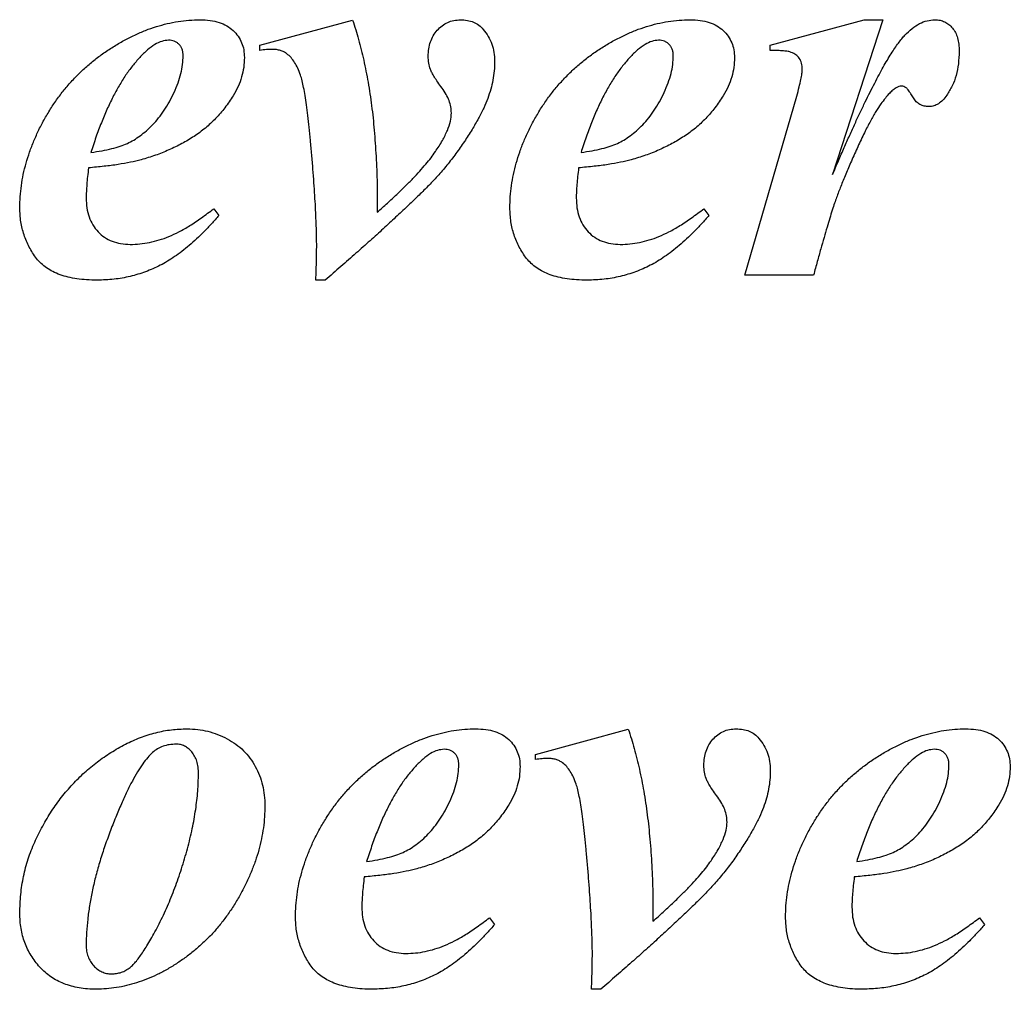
# Model space of a CAD drawing. Header units: inches. Extents: x -17.5 to 0, y -0.6 to 2.9.
# Drawn here: x -14.9276 to -14.5234, y 1.5835 to 1.9792 of the extents above; entities that cross this region are included whole.
import ezdxf

# ---------------------------------------------------------------- set-up
doc = ezdxf.new("R2010")
doc.units = ezdxf.units.IN
doc.header["$MEASUREMENT"] = 0

msp = doc.modelspace()

# ---------------------------------------------------------------- linework, layer by layer
at = {"color": 7, "linetype": 'Continuous', "lineweight": 25}
for p, q in [((-14.82965, 1.96875), (-14.79176, 1.97907)), ((-14.62132, 1.96875), (-14.58304, 1.97917)), ((-14.57542, 1.97917), (-14.59589, 1.91602)), ((-14.58304, 1.97917), (-14.57542, 1.97917)), ((-14.82965, 1.96667), (-14.82965, 1.96875)), ((-14.62132, 1.96667), (-14.62132, 1.96875)), ((-14.63173, 1.875), (-14.61048, 1.94805)), ((-14.8484, 1.90208), (-14.84632, 1.89932)), ((-14.6484, 1.90208), (-14.64632, 1.89932)), ((-14.80299, 1.87292), (-14.80673, 1.87292)), ((-14.60364, 1.875), (-14.63173, 1.875)), ((-14.71715, 1.67938), (-14.67926, 1.6897)), ((-14.71715, 1.6773), (-14.71715, 1.67938)), ((-14.7359, 1.61271), (-14.73382, 1.60995)), ((-14.5359, 1.61271), (-14.53382, 1.60995)), ((-14.69049, 1.58355), (-14.69423, 1.58355))]:
    msp.add_line(p, q, dxfattribs=at)
for points, knots in [([(-14.92757, 1.90241), (-14.92754, 1.90393), (-14.92748, 1.90698), (-14.92695, 1.91154), (-14.9262, 1.91612), (-14.92503, 1.92067), (-14.92361, 1.92525), (-14.92183, 1.9298), (-14.91979, 1.93438), (-14.91737, 1.9389), (-14.91473, 1.94334), (-14.91184, 1.94757), (-14.90869, 1.95157), (-14.90531, 1.95533), (-14.90172, 1.95891), (-14.89787, 1.96221), (-14.89382, 1.96533), (-14.88955, 1.96817), (-14.88516, 1.97071), (-14.88075, 1.97298), (-14.87633, 1.97491), (-14.87188, 1.97644), (-14.86745, 1.97765), (-14.863, 1.97854), (-14.85855, 1.97908), (-14.85557, 1.97914), (-14.8541, 1.97917)], [0, 0, 0, 0, 0.039082, 0.078362, 0.117989, 0.158248, 0.199189, 0.24105, 0.28388, 0.328057, 0.3726, 0.416552, 0.459861, 0.503325, 0.546527, 0.59004, 0.633619, 0.677877, 0.721755, 0.764051, 0.805409, 0.845552, 0.884872, 0.923553, 0.962033, 1, 1, 1, 1]), ([(-14.8541, 1.97917), (-14.85268, 1.97913), (-14.85001, 1.97907), (-14.8463, 1.97819), (-14.84308, 1.97685), (-14.84048, 1.97488), (-14.83843, 1.97254), (-14.83693, 1.96987), (-14.83606, 1.96688), (-14.83596, 1.96481), (-14.8359, 1.96374)], [0, 0, 0, 0, 0.157556, 0.296643, 0.423401, 0.542675, 0.6567, 0.76879, 0.880952, 1, 1, 1, 1]), ([(-14.79176, 1.97907), (-14.79091, 1.97644), (-14.78917, 1.97105), (-14.78715, 1.96255), (-14.78534, 1.95354), (-14.78392, 1.94399), (-14.78286, 1.93391), (-14.78213, 1.92331), (-14.78169, 1.91216), (-14.78168, 1.90455), (-14.78167, 1.90065)], [0, 0, 0, 0, 0.104243, 0.214, 0.32976, 0.451209, 0.578589, 0.71255, 0.852839, 1, 1, 1, 1]), ([(-14.7609, 1.96429), (-14.76087, 1.96532), (-14.7608, 1.9673), (-14.76003, 1.97012), (-14.75891, 1.97271), (-14.75726, 1.97494), (-14.75529, 1.97682), (-14.753, 1.97817), (-14.75046, 1.97904), (-14.74867, 1.97912), (-14.74775, 1.97917)], [0, 0, 0, 0, 0.138435, 0.267383, 0.392941, 0.518087, 0.640699, 0.758575, 0.876076, 1, 1, 1, 1]), ([(-14.74775, 1.97917), (-14.7468, 1.97913), (-14.74497, 1.97907), (-14.74242, 1.97828), (-14.74014, 1.97709), (-14.73899, 1.97587), (-14.73841, 1.97526)], [0, 0, 0, 0, 0.271663, 0.52179, 0.760014, 1, 1, 1, 1]), ([(-14.72757, 1.90241), (-14.72754, 1.90393), (-14.72748, 1.90698), (-14.72695, 1.91154), (-14.7262, 1.91612), (-14.72503, 1.92067), (-14.72361, 1.92525), (-14.72183, 1.9298), (-14.71979, 1.93438), (-14.71737, 1.9389), (-14.71473, 1.94334), (-14.71184, 1.94757), (-14.70869, 1.95157), (-14.70531, 1.95533), (-14.70172, 1.95891), (-14.69787, 1.96221), (-14.69382, 1.96533), (-14.68955, 1.96817), (-14.68516, 1.97071), (-14.68075, 1.97298), (-14.67633, 1.97491), (-14.67188, 1.97644), (-14.66745, 1.97765), (-14.663, 1.97854), (-14.65855, 1.97908), (-14.65557, 1.97914), (-14.6541, 1.97917)], [0, 0, 0, 0, 0.0390819, 0.0783624, 0.1179891, 0.1582481, 0.1991886, 0.2410503, 0.2838796, 0.328057, 0.3726002, 0.4165523, 0.4598614, 0.5033248, 0.5465268, 0.5900403, 0.633619, 0.6778774, 0.7217551, 0.7640514, 0.805409, 0.8455518, 0.8848719, 0.9235535, 0.9620333, 1, 1, 1, 1]), ([(-14.6541, 1.97917), (-14.65268, 1.97913), (-14.65001, 1.97907), (-14.6463, 1.97819), (-14.64308, 1.97685), (-14.64048, 1.97488), (-14.63843, 1.97254), (-14.63693, 1.96987), (-14.63606, 1.96688), (-14.63596, 1.96481), (-14.6359, 1.96374)], [0, 0, 0, 0, 0.157556, 0.296643, 0.423401, 0.542675, 0.6567, 0.76879, 0.880952, 1, 1, 1, 1]), ([(-14.56637, 1.97288), (-14.56542, 1.97383), (-14.56362, 1.97564), (-14.56056, 1.97766), (-14.55738, 1.97894), (-14.5552, 1.97909), (-14.55413, 1.97917)], [0, 0, 0, 0, 0.283236, 0.539118, 0.77285, 1, 1, 1, 1]), ([(-14.55413, 1.97917), (-14.55342, 1.97914), (-14.55204, 1.97909), (-14.5501, 1.97838), (-14.54836, 1.97733), (-14.54688, 1.97582), (-14.54567, 1.97396), (-14.54483, 1.9717), (-14.54431, 1.96912), (-14.54426, 1.96728), (-14.54423, 1.96631)], [0, 0, 0, 0, 0.116379, 0.225761, 0.334619, 0.44808, 0.569236, 0.697368, 0.841074, 1, 1, 1, 1]), ([(-14.73841, 1.97526), (-14.7377, 1.97433), (-14.73629, 1.97249), (-14.73486, 1.96929), (-14.73398, 1.96585), (-14.73387, 1.96346), (-14.73382, 1.96224)], [0, 0, 0, 0, 0.248716, 0.492709, 0.740393, 1, 1, 1, 1]), ([(-14.59589, 1.91602), (-14.59509, 1.91789), (-14.59353, 1.92157), (-14.59118, 1.92692), (-14.58895, 1.93201), (-14.58676, 1.9368), (-14.58465, 1.94133), (-14.58259, 1.94558), (-14.58065, 1.94956), (-14.57875, 1.95324), (-14.57697, 1.95667), (-14.57526, 1.95982), (-14.57358, 1.96267), (-14.572, 1.96525), (-14.57051, 1.96758), (-14.56907, 1.9696), (-14.56772, 1.97136), (-14.5668, 1.9724), (-14.56637, 1.97288)], [0, 0, 0, 0, 0.095301, 0.18648, 0.272875, 0.354696, 0.432414, 0.506037, 0.574896, 0.639227, 0.699262, 0.755246, 0.806323, 0.853838, 0.896685, 0.935191, 0.96984, 1, 1, 1, 1]), ([(-14.86689, 1.97083), (-14.8678, 1.97073), (-14.86976, 1.97051), (-14.87266, 1.96904), (-14.8757, 1.96679), (-14.87761, 1.96483), (-14.87864, 1.96377)], [0, 0, 0, 0, 0.195013, 0.416861, 0.68378, 1, 1, 1, 1]), ([(-14.8609, 1.96449), (-14.86091, 1.96496), (-14.86094, 1.96585), (-14.86129, 1.96711), (-14.86179, 1.96825), (-14.86257, 1.96916), (-14.86347, 1.96992), (-14.86452, 1.97045), (-14.86566, 1.97079), (-14.86648, 1.97082), (-14.86689, 1.97083)], [0, 0, 0, 0, 0.142801, 0.272978, 0.397465, 0.51751, 0.637554, 0.753126, 0.873718, 1, 1, 1, 1]), ([(-14.66689, 1.97083), (-14.6678, 1.97073), (-14.66976, 1.97051), (-14.67266, 1.96904), (-14.6757, 1.96679), (-14.67761, 1.96483), (-14.67864, 1.96377)], [0, 0, 0, 0, 0.195013, 0.416861, 0.68378, 1, 1, 1, 1]), ([(-14.6609, 1.96449), (-14.66091, 1.96496), (-14.66094, 1.96585), (-14.66129, 1.96711), (-14.66179, 1.96825), (-14.66257, 1.96916), (-14.66347, 1.96992), (-14.66452, 1.97045), (-14.66566, 1.97079), (-14.66648, 1.97082), (-14.66689, 1.97083)], [0, 0, 0, 0, 0.142801, 0.272978, 0.397465, 0.51751, 0.637554, 0.753126, 0.873718, 1, 1, 1, 1]), ([(-14.89853, 1.925), (-14.89702, 1.92523), (-14.89417, 1.92567), (-14.89018, 1.92656), (-14.88671, 1.92749), (-14.88371, 1.92868), (-14.88098, 1.93008), (-14.87841, 1.93185), (-14.87581, 1.93389), (-14.87329, 1.93634), (-14.87085, 1.93913), (-14.86856, 1.94228), (-14.86645, 1.94576), (-14.86457, 1.94952), (-14.86296, 1.95337), (-14.86176, 1.95717), (-14.86104, 1.96087), (-14.86095, 1.9633), (-14.8609, 1.96449)], [0, 0, 0, 0, 0.076865, 0.145034, 0.205136, 0.257311, 0.307089, 0.35899, 0.414116, 0.473151, 0.535406, 0.600225, 0.668527, 0.740015, 0.811443, 0.877706, 0.940411, 1, 1, 1, 1]), ([(-14.82461, 1.96709), (-14.82538, 1.96707), (-14.82707, 1.96703), (-14.82874, 1.96679), (-14.82965, 1.96667)], [0, 0, 0, 0, 0.45654, 1, 1, 1, 1]), ([(-14.81855, 1.9653), (-14.81896, 1.96558), (-14.8198, 1.96613), (-14.82126, 1.96668), (-14.82287, 1.96705), (-14.82402, 1.96708), (-14.82461, 1.96709)], [0, 0, 0, 0, 0.232086, 0.46643, 0.725898, 1, 1, 1, 1]), ([(-14.81298, 1.95661), (-14.81334, 1.95755), (-14.81402, 1.95934), (-14.81533, 1.96173), (-14.81679, 1.96376), (-14.81798, 1.9648), (-14.81855, 1.9653)], [0, 0, 0, 0, 0.289137, 0.548352, 0.781906, 1, 1, 1, 1]), ([(-14.75146, 1.94115), (-14.7515, 1.94199), (-14.75159, 1.94371), (-14.75236, 1.94627), (-14.75359, 1.94884), (-14.75523, 1.95129), (-14.75694, 1.95355), (-14.75825, 1.95566), (-14.75929, 1.95737), (-14.76018, 1.95924), (-14.76077, 1.96153), (-14.76086, 1.96335), (-14.7609, 1.96429)], [0, 0, 0, 0, 0.098795, 0.202351, 0.312663, 0.432816, 0.549123, 0.646243, 0.724699, 0.785296, 0.889747, 1, 1, 1, 1]), ([(-14.69853, 1.925), (-14.69702, 1.92523), (-14.69417, 1.92567), (-14.69018, 1.92656), (-14.68671, 1.92749), (-14.68371, 1.92868), (-14.68098, 1.93008), (-14.67841, 1.93185), (-14.67581, 1.93389), (-14.67329, 1.93634), (-14.67085, 1.93913), (-14.66856, 1.94228), (-14.66645, 1.94576), (-14.66457, 1.94952), (-14.66296, 1.95337), (-14.66176, 1.95717), (-14.66104, 1.96087), (-14.66095, 1.9633), (-14.6609, 1.96449)], [0, 0, 0, 0, 0.076865, 0.145034, 0.205136, 0.257311, 0.307089, 0.35899, 0.414116, 0.473151, 0.535406, 0.600225, 0.668527, 0.740015, 0.811443, 0.877706, 0.940411, 1, 1, 1, 1]), ([(-14.60826, 1.95885), (-14.6083, 1.95974), (-14.60836, 1.96137), (-14.60933, 1.9635), (-14.61083, 1.96502), (-14.61247, 1.96585), (-14.61419, 1.96632), (-14.61607, 1.96649), (-14.6185, 1.96668), (-14.62032, 1.96667), (-14.62132, 1.96667)], [0, 0, 0, 0, 0.150745, 0.274893, 0.388689, 0.507831, 0.584565, 0.690788, 0.829821, 1, 1, 1, 1]), ([(-14.54423, 1.96631), (-14.54429, 1.9646), (-14.54441, 1.96128), (-14.54538, 1.95654), (-14.5469, 1.95217), (-14.54849, 1.94963), (-14.54928, 1.94837)], [0, 0, 0, 0, 0.270819, 0.5253759, 0.7655508, 1, 1, 1, 1]), ([(-14.87864, 1.96377), (-14.87964, 1.96265), (-14.88169, 1.96034), (-14.88446, 1.95647), (-14.88714, 1.95222), (-14.88966, 1.94755), (-14.89211, 1.94251), (-14.89437, 1.93704), (-14.89657, 1.93119), (-14.89787, 1.9271), (-14.89853, 1.925)], [0, 0, 0, 0, 0.102496, 0.210714, 0.32463, 0.445355, 0.572975, 0.707181, 0.84953, 1, 1, 1, 1]), ([(-14.8359, 1.96374), (-14.83596, 1.96241), (-14.83608, 1.95975), (-14.83697, 1.95579), (-14.83839, 1.95188), (-14.83978, 1.94943), (-14.84049, 1.94818)], [0, 0, 0, 0, 0.2425278, 0.4859534, 0.7374867, 1, 1, 1, 1]), ([(-14.73382, 1.96224), (-14.73385, 1.96096), (-14.7339, 1.95839), (-14.73445, 1.95457), (-14.73532, 1.95078), (-14.73661, 1.94696), (-14.73825, 1.94299), (-14.74046, 1.93878), (-14.74307, 1.9342), (-14.74617, 1.92941), (-14.74954, 1.92452), (-14.75324, 1.91982), (-14.75707, 1.9153), (-14.7598, 1.91247), (-14.76116, 1.91107)], [0, 0, 0, 0, 0.064783, 0.129556, 0.194885, 0.261318, 0.332625, 0.412107, 0.5013, 0.598985, 0.700631, 0.801465, 0.901059, 1, 1, 1, 1]), ([(-14.67864, 1.96377), (-14.67964, 1.96265), (-14.68169, 1.96034), (-14.68446, 1.95647), (-14.68714, 1.95222), (-14.68966, 1.94755), (-14.69211, 1.94251), (-14.69437, 1.93704), (-14.69657, 1.93119), (-14.69787, 1.9271), (-14.69853, 1.925)], [0, 0, 0, 0, 0.102496, 0.210714, 0.32463, 0.445355, 0.572975, 0.707181, 0.84953, 1, 1, 1, 1]), ([(-14.6359, 1.96374), (-14.63596, 1.96241), (-14.63608, 1.95975), (-14.63697, 1.95579), (-14.63839, 1.95188), (-14.63978, 1.94943), (-14.64049, 1.94818)], [0, 0, 0, 0, 0.2425278, 0.4859534, 0.7374867, 1, 1, 1, 1]), ([(-14.80641, 1.88691), (-14.80642, 1.88804), (-14.80643, 1.89043), (-14.80653, 1.89419), (-14.80671, 1.89831), (-14.80688, 1.90278), (-14.80719, 1.90761), (-14.80756, 1.91279), (-14.80793, 1.91834), (-14.80842, 1.9241), (-14.80893, 1.92979), (-14.80943, 1.93512), (-14.81, 1.93994), (-14.81053, 1.94426), (-14.81113, 1.94806), (-14.81169, 1.95137), (-14.8123, 1.95417), (-14.81277, 1.95585), (-14.81298, 1.95661)], [0, 0, 0, 0, 0.048283, 0.102152, 0.160691, 0.224816, 0.29365, 0.367639, 0.447219, 0.531533, 0.614962, 0.691458, 0.760616, 0.822862, 0.877357, 0.925441, 0.966328, 1, 1, 1, 1]), ([(-14.61048, 1.94805), (-14.61014, 1.94929), (-14.60954, 1.95154), (-14.60886, 1.95459), (-14.60838, 1.95694), (-14.6083, 1.9583), (-14.60826, 1.95885)], [0, 0, 0, 0, 0.350075, 0.630908, 0.849316, 1, 1, 1, 1]), ([(-14.84049, 1.94818), (-14.84158, 1.94652), (-14.84374, 1.94326), (-14.84757, 1.93884), (-14.85177, 1.9349), (-14.85644, 1.93153), (-14.86141, 1.92855), (-14.8667, 1.92601), (-14.87224, 1.92375), (-14.8761, 1.92261), (-14.87806, 1.92204)], [0, 0, 0, 0, 0.126688, 0.250228, 0.372514, 0.49468, 0.617641, 0.742739, 0.869822, 1, 1, 1, 1]), ([(-14.64049, 1.94818), (-14.64158, 1.94652), (-14.64374, 1.94326), (-14.64757, 1.93884), (-14.65177, 1.9349), (-14.65644, 1.93153), (-14.66141, 1.92855), (-14.6667, 1.92601), (-14.67224, 1.92375), (-14.6761, 1.92261), (-14.67806, 1.92204)], [0, 0, 0, 0, 0.126688, 0.250228, 0.372514, 0.49468, 0.617641, 0.742739, 0.869822, 1, 1, 1, 1]), ([(-14.56998, 1.9514), (-14.57041, 1.95111), (-14.57141, 1.95044), (-14.57285, 1.94899), (-14.57447, 1.94708), (-14.57632, 1.94467), (-14.57839, 1.94157), (-14.58059, 1.93763), (-14.58303, 1.93281), (-14.58561, 1.92735), (-14.58816, 1.92169), (-14.59047, 1.91628), (-14.59248, 1.91133), (-14.59403, 1.90741), (-14.59513, 1.90418), (-14.5961, 1.90138), (-14.59707, 1.8981), (-14.59819, 1.89437), (-14.59942, 1.89018), (-14.60077, 1.88553), (-14.60215, 1.88041), (-14.60313, 1.87685), (-14.60364, 1.875)], [0, 0, 0, 0, 0.018512, 0.042511, 0.072038, 0.107513, 0.150611, 0.204319, 0.267951, 0.342632, 0.41874, 0.488356, 0.551653, 0.608652, 0.63804, 0.673035, 0.713772, 0.759641, 0.811495, 0.868854, 0.93162, 1, 1, 1, 1]), ([(-14.56774, 1.95208), (-14.56811, 1.95205), (-14.56891, 1.95199), (-14.56961, 1.9516), (-14.56998, 1.9514)], [0, 0, 0, 0, 0.4717357, 1, 1, 1, 1]), ([(-14.55647, 1.94375), (-14.55715, 1.94379), (-14.55845, 1.94387), (-14.56026, 1.94456), (-14.56182, 1.94569), (-14.56293, 1.94725), (-14.56381, 1.9488), (-14.56466, 1.95001), (-14.56529, 1.95091), (-14.56596, 1.95155), (-14.56677, 1.95198), (-14.56742, 1.95205), (-14.56774, 1.95208)], [0, 0, 0, 0, 0.137153, 0.261675, 0.387414, 0.520635, 0.64693, 0.748142, 0.820248, 0.868457, 0.935312, 1, 1, 1, 1]), ([(-14.54928, 1.94837), (-14.54981, 1.94767), (-14.55079, 1.94637), (-14.55259, 1.94491), (-14.55447, 1.94392), (-14.55581, 1.94381), (-14.55647, 1.94375)], [0, 0, 0, 0, 0.294309, 0.549668, 0.77758, 1, 1, 1, 1]), ([(-14.78167, 1.90065), (-14.78029, 1.90188), (-14.77761, 1.90427), (-14.77381, 1.90781), (-14.77035, 1.91118), (-14.76719, 1.91433), (-14.76442, 1.91736), (-14.76193, 1.92014), (-14.7598, 1.92278), (-14.75751, 1.92597), (-14.75513, 1.92962), (-14.75312, 1.93381), (-14.75172, 1.93757), (-14.75154, 1.94002), (-14.75146, 1.94115)], [0, 0, 0, 0, 0.107638, 0.208494, 0.301714, 0.388681, 0.467682, 0.540069, 0.605572, 0.664742, 0.768504, 0.858207, 0.934597, 1, 1, 1, 1]), ([(-14.87806, 1.92204), (-14.8795, 1.92169), (-14.88259, 1.92094), (-14.88762, 1.92004), (-14.89333, 1.91931), (-14.89738, 1.91894), (-14.89951, 1.91875)], [0, 0, 0, 0, 0.20459, 0.439082, 0.704993, 1, 1, 1, 1]), ([(-14.67806, 1.92204), (-14.6795, 1.92169), (-14.68259, 1.92094), (-14.68762, 1.92004), (-14.69333, 1.91931), (-14.69738, 1.91894), (-14.69951, 1.91875)], [0, 0, 0, 0, 0.20459, 0.439082, 0.704993, 1, 1, 1, 1]), ([(-14.89951, 1.91875), (-14.89966, 1.91757), (-14.89994, 1.91531), (-14.90022, 1.91207), (-14.90044, 1.90915), (-14.90047, 1.90731), (-14.90048, 1.90645)], [0, 0, 0, 0, 0.289329, 0.553966, 0.789077, 1, 1, 1, 1]), ([(-14.69951, 1.91875), (-14.69966, 1.91757), (-14.69994, 1.91531), (-14.70022, 1.91207), (-14.70044, 1.90915), (-14.70047, 1.90731), (-14.70048, 1.90645)], [0, 0, 0, 0, 0.289329, 0.553966, 0.789077, 1, 1, 1, 1]), ([(-14.76116, 1.91107), (-14.76248, 1.90975), (-14.76522, 1.90702), (-14.76955, 1.90285), (-14.77429, 1.89848), (-14.77932, 1.89381), (-14.78474, 1.88893), (-14.79049, 1.88378), (-14.79661, 1.87841), (-14.80083, 1.87478), (-14.80299, 1.87292)], [0, 0, 0, 0, 0.098776, 0.204886, 0.318774, 0.440003, 0.568615, 0.705005, 0.848797, 1, 1, 1, 1]), ([(-14.90048, 1.90645), (-14.90044, 1.90508), (-14.90035, 1.90245), (-14.89937, 1.89874), (-14.89788, 1.89541), (-14.89569, 1.89262), (-14.89305, 1.89027), (-14.88988, 1.88869), (-14.88633, 1.88766), (-14.88383, 1.88755), (-14.88252, 1.8875)], [0, 0, 0, 0, 0.138619, 0.267658, 0.388404, 0.508312, 0.626725, 0.744958, 0.866809, 1, 1, 1, 1]), ([(-14.70048, 1.90645), (-14.70044, 1.90508), (-14.70035, 1.90245), (-14.69937, 1.89874), (-14.69788, 1.89541), (-14.69569, 1.89262), (-14.69305, 1.89027), (-14.68988, 1.88869), (-14.68633, 1.88766), (-14.68383, 1.88755), (-14.68252, 1.8875)], [0, 0, 0, 0, 0.138619, 0.267658, 0.388404, 0.508312, 0.626725, 0.744958, 0.866809, 1, 1, 1, 1]), ([(-14.89602, 1.87292), (-14.89746, 1.87294), (-14.90021, 1.87297), (-14.90417, 1.87341), (-14.9078, 1.87407), (-14.91109, 1.87505), (-14.91403, 1.87631), (-14.91663, 1.87784), (-14.91889, 1.87965), (-14.92137, 1.88245), (-14.92385, 1.88633), (-14.92598, 1.89139), (-14.92735, 1.89678), (-14.92749, 1.90051), (-14.92757, 1.90241)], [0, 0, 0, 0, 0.087244, 0.167641, 0.242272, 0.311244, 0.376044, 0.436772, 0.49455, 0.55161, 0.663388, 0.773209, 0.884729, 1, 1, 1, 1]), ([(-14.88252, 1.8875), (-14.8812, 1.88754), (-14.87855, 1.88761), (-14.8746, 1.88826), (-14.87065, 1.88928), (-14.86662, 1.8907), (-14.86245, 1.89268), (-14.85801, 1.89522), (-14.85328, 1.89842), (-14.85008, 1.90082), (-14.8484, 1.90208)], [0, 0, 0, 0, 0.10426, 0.209667, 0.317162, 0.427674, 0.547407, 0.683078, 0.833212, 1, 1, 1, 1]), ([(-14.69602, 1.87292), (-14.69746, 1.87294), (-14.70021, 1.87297), (-14.70417, 1.87341), (-14.7078, 1.87407), (-14.71109, 1.87505), (-14.71403, 1.87631), (-14.71663, 1.87784), (-14.71889, 1.87965), (-14.72137, 1.88245), (-14.72385, 1.88633), (-14.72598, 1.89139), (-14.72735, 1.89678), (-14.72749, 1.90051), (-14.72757, 1.90241)], [0, 0, 0, 0, 0.087244, 0.167641, 0.242272, 0.311244, 0.376044, 0.436772, 0.49455, 0.55161, 0.663388, 0.773209, 0.884729, 1, 1, 1, 1]), ([(-14.68252, 1.8875), (-14.6812, 1.88754), (-14.67855, 1.88761), (-14.6746, 1.88826), (-14.67065, 1.88928), (-14.66662, 1.8907), (-14.66245, 1.89268), (-14.65801, 1.89522), (-14.65328, 1.89842), (-14.65008, 1.90082), (-14.6484, 1.90208)], [0, 0, 0, 0, 0.10426, 0.209667, 0.317162, 0.427674, 0.547407, 0.683078, 0.833212, 1, 1, 1, 1]), ([(-14.84632, 1.89932), (-14.84733, 1.89816), (-14.84931, 1.89589), (-14.85237, 1.89271), (-14.8554, 1.88977), (-14.85839, 1.88709), (-14.86139, 1.88468), (-14.86436, 1.88253), (-14.86728, 1.88058), (-14.87119, 1.87843), (-14.87622, 1.8762), (-14.88255, 1.87432), (-14.88919, 1.87314), (-14.89372, 1.87299), (-14.89602, 1.87292)], [0, 0, 0, 0, 0.0791, 0.154916, 0.227172, 0.295979, 0.361898, 0.424661, 0.484745, 0.542227, 0.654471, 0.766987, 0.881447, 1, 1, 1, 1]), ([(-14.64632, 1.89932), (-14.64733, 1.89816), (-14.64931, 1.89589), (-14.65237, 1.89271), (-14.6554, 1.88977), (-14.65839, 1.88709), (-14.66139, 1.88468), (-14.66436, 1.88253), (-14.66728, 1.88058), (-14.67119, 1.87843), (-14.67622, 1.8762), (-14.68255, 1.87432), (-14.68919, 1.87314), (-14.69372, 1.87299), (-14.69602, 1.87292)], [0, 0, 0, 0, 0.0791, 0.154916, 0.227172, 0.295979, 0.361898, 0.424661, 0.484745, 0.542227, 0.654471, 0.766987, 0.881447, 1, 1, 1, 1]), ([(-14.80673, 1.87292), (-14.8067, 1.87437), (-14.80662, 1.87708), (-14.80645, 1.88087), (-14.80645, 1.88408), (-14.80642, 1.88604), (-14.80641, 1.88691)], [0, 0, 0, 0, 0.311665, 0.581505, 0.811675, 1, 1, 1, 1]), ([(-14.92757, 1.6146), (-14.92749, 1.61714), (-14.92734, 1.62217), (-14.92616, 1.62958), (-14.92429, 1.63675), (-14.92159, 1.6436), (-14.91833, 1.6501), (-14.91469, 1.65625), (-14.9106, 1.66194), (-14.90609, 1.66718), (-14.90125, 1.67203), (-14.896, 1.67635), (-14.89042, 1.68023), (-14.88455, 1.6836), (-14.87841, 1.68634), (-14.87213, 1.68835), (-14.86572, 1.68957), (-14.8614, 1.68972), (-14.85924, 1.6898)], [0, 0, 0, 0, 0.068373, 0.135108, 0.201218, 0.267276, 0.332787, 0.396645, 0.459164, 0.521042, 0.582325, 0.643264, 0.703651, 0.764819, 0.825173, 0.88396, 0.941824, 1, 1, 1, 1]), ([(-14.85924, 1.6898), (-14.85782, 1.68974), (-14.85499, 1.68964), (-14.85082, 1.68887), (-14.84678, 1.6876), (-14.84295, 1.6858), (-14.83936, 1.68364), (-14.83623, 1.68096), (-14.83356, 1.6779), (-14.83139, 1.67446), (-14.82965, 1.67076), (-14.82847, 1.66681), (-14.82767, 1.66268), (-14.8276, 1.65985), (-14.82757, 1.65842)], [0, 0, 0, 0, 0.085554, 0.169688, 0.253802, 0.339259, 0.42356, 0.504942, 0.585336, 0.66653, 0.748481, 0.83034, 0.913832, 1, 1, 1, 1]), ([(-14.81507, 1.61304), (-14.81504, 1.61456), (-14.81498, 1.61761), (-14.81445, 1.62217), (-14.8137, 1.62675), (-14.81253, 1.6313), (-14.81111, 1.63588), (-14.80933, 1.64043), (-14.80729, 1.64501), (-14.80487, 1.64953), (-14.80223, 1.65397), (-14.79934, 1.6582), (-14.79619, 1.6622), (-14.79281, 1.66596), (-14.78922, 1.66954), (-14.78537, 1.67284), (-14.78132, 1.67596), (-14.77705, 1.6788), (-14.77266, 1.68134), (-14.76825, 1.68361), (-14.76383, 1.68554), (-14.75938, 1.68707), (-14.75495, 1.68828), (-14.7505, 1.68917), (-14.74605, 1.68971), (-14.74307, 1.68977), (-14.7416, 1.6898)], [0, 0, 0, 0, 0.039082, 0.078362, 0.117989, 0.158248, 0.199189, 0.24105, 0.28388, 0.328057, 0.3726, 0.416552, 0.459861, 0.503325, 0.546527, 0.59004, 0.633619, 0.677877, 0.721755, 0.764051, 0.805409, 0.845552, 0.884872, 0.923553, 0.962033, 1, 1, 1, 1]), ([(-14.7416, 1.6898), (-14.74018, 1.68976), (-14.73751, 1.68969), (-14.7338, 1.68882), (-14.73058, 1.68748), (-14.72798, 1.68551), (-14.72593, 1.68317), (-14.72443, 1.6805), (-14.72356, 1.67751), (-14.72346, 1.67544), (-14.7234, 1.67437)], [0, 0, 0, 0, 0.157556, 0.296643, 0.423401, 0.542675, 0.6567, 0.76879, 0.880952, 1, 1, 1, 1]), ([(-14.67926, 1.6897), (-14.67841, 1.68707), (-14.67667, 1.68168), (-14.67465, 1.67318), (-14.67284, 1.66417), (-14.67142, 1.65462), (-14.67036, 1.64454), (-14.66963, 1.63394), (-14.66919, 1.62279), (-14.66918, 1.61518), (-14.66917, 1.61128)], [0, 0, 0, 0, 0.104243, 0.214, 0.32976, 0.451209, 0.578589, 0.71255, 0.852839, 1, 1, 1, 1]), ([(-14.6484, 1.67492), (-14.64837, 1.67595), (-14.6483, 1.67793), (-14.64753, 1.68075), (-14.64641, 1.68334), (-14.64476, 1.68557), (-14.64279, 1.68745), (-14.6405, 1.6888), (-14.63796, 1.68967), (-14.63617, 1.68975), (-14.63525, 1.6898)], [0, 0, 0, 0, 0.138435, 0.267383, 0.392941, 0.518087, 0.640699, 0.758575, 0.876076, 1, 1, 1, 1]), ([(-14.63525, 1.6898), (-14.6343, 1.68976), (-14.63247, 1.6897), (-14.62992, 1.68891), (-14.62764, 1.68772), (-14.62649, 1.6865), (-14.62591, 1.68589)], [0, 0, 0, 0, 0.271663, 0.52179, 0.760014, 1, 1, 1, 1]), ([(-14.61507, 1.61304), (-14.61504, 1.61456), (-14.61498, 1.61761), (-14.61445, 1.62217), (-14.6137, 1.62675), (-14.61253, 1.6313), (-14.61111, 1.63588), (-14.60933, 1.64043), (-14.60729, 1.64501), (-14.60487, 1.64953), (-14.60223, 1.65397), (-14.59934, 1.6582), (-14.59619, 1.6622), (-14.59281, 1.66596), (-14.58922, 1.66954), (-14.58537, 1.67284), (-14.58132, 1.67596), (-14.57705, 1.6788), (-14.57266, 1.68134), (-14.56825, 1.68361), (-14.56383, 1.68554), (-14.55938, 1.68707), (-14.55495, 1.68828), (-14.5505, 1.68917), (-14.54605, 1.68971), (-14.54307, 1.68977), (-14.5416, 1.6898)], [0, 0, 0, 0, 0.039082, 0.078362, 0.117989, 0.158248, 0.199189, 0.24105, 0.28388, 0.328057, 0.3726, 0.416552, 0.459861, 0.503325, 0.546527, 0.59004, 0.633619, 0.677877, 0.721755, 0.764051, 0.805409, 0.845552, 0.884872, 0.923553, 0.962033, 1, 1, 1, 1]), ([(-14.5416, 1.6898), (-14.54018, 1.68976), (-14.53751, 1.68969), (-14.5338, 1.68882), (-14.53058, 1.68748), (-14.52798, 1.68551), (-14.52593, 1.68317), (-14.52443, 1.6805), (-14.52356, 1.67751), (-14.52346, 1.67544), (-14.5234, 1.67437)], [0, 0, 0, 0, 0.157556, 0.296643, 0.423401, 0.542675, 0.6567, 0.76879, 0.880952, 1, 1, 1, 1]), ([(-14.62591, 1.68589), (-14.6252, 1.68496), (-14.62379, 1.68312), (-14.62236, 1.67992), (-14.62148, 1.67648), (-14.62137, 1.67409), (-14.62132, 1.67287)], [0, 0, 0, 0, 0.248716, 0.492709, 0.740393, 1, 1, 1, 1]), ([(-14.86377, 1.68355), (-14.8647, 1.6835), (-14.86651, 1.68341), (-14.8691, 1.68279), (-14.87144, 1.68171), (-14.87277, 1.68066), (-14.87343, 1.68013)], [0, 0, 0, 0, 0.267997, 0.517347, 0.757714, 1, 1, 1, 1]), ([(-14.85465, 1.6715), (-14.85468, 1.67241), (-14.85473, 1.67413), (-14.85524, 1.67656), (-14.85613, 1.67866), (-14.85734, 1.68041), (-14.85878, 1.68176), (-14.86031, 1.68281), (-14.86201, 1.68344), (-14.86317, 1.68351), (-14.86377, 1.68355)], [0, 0, 0, 0, 0.160943, 0.307485, 0.440153, 0.565263, 0.682999, 0.791977, 0.894836, 1, 1, 1, 1]), ([(-14.75439, 1.68146), (-14.7553, 1.68136), (-14.75726, 1.68114), (-14.76016, 1.67967), (-14.7632, 1.67742), (-14.76511, 1.67546), (-14.76614, 1.6744)], [0, 0, 0, 0, 0.195013, 0.416861, 0.68378, 1, 1, 1, 1]), ([(-14.7484, 1.67512), (-14.74841, 1.67558), (-14.74844, 1.67648), (-14.74879, 1.67774), (-14.74929, 1.67888), (-14.75007, 1.67979), (-14.75097, 1.68055), (-14.75202, 1.68108), (-14.75316, 1.68142), (-14.75398, 1.68145), (-14.75439, 1.68146)], [0, 0, 0, 0, 0.142801, 0.272978, 0.397465, 0.51751, 0.637554, 0.753126, 0.873718, 1, 1, 1, 1]), ([(-14.55439, 1.68146), (-14.5553, 1.68136), (-14.55726, 1.68114), (-14.56016, 1.67967), (-14.5632, 1.67742), (-14.56511, 1.67546), (-14.56614, 1.6744)], [0, 0, 0, 0, 0.195013, 0.416861, 0.68378, 1, 1, 1, 1]), ([(-14.5484, 1.67512), (-14.54841, 1.67558), (-14.54844, 1.67648), (-14.54879, 1.67774), (-14.54929, 1.67888), (-14.55007, 1.67979), (-14.55097, 1.68055), (-14.55202, 1.68108), (-14.55316, 1.68142), (-14.55398, 1.68145), (-14.55439, 1.68146)], [0, 0, 0, 0, 0.142801, 0.272978, 0.397465, 0.51751, 0.637554, 0.753126, 0.873718, 1, 1, 1, 1]), ([(-14.87343, 1.68013), (-14.8741, 1.67947), (-14.87556, 1.67804), (-14.87752, 1.67536), (-14.87962, 1.67216), (-14.88175, 1.66836), (-14.88396, 1.66401), (-14.8862, 1.65905), (-14.88854, 1.65355), (-14.89086, 1.64756), (-14.89311, 1.64139), (-14.89506, 1.63523), (-14.89673, 1.62924), (-14.89811, 1.6234), (-14.89915, 1.6177), (-14.8999, 1.61216), (-14.90038, 1.60679), (-14.90045, 1.60325), (-14.90048, 1.60152)], [0, 0, 0, 0, 0.033249, 0.072559, 0.117666, 0.169098, 0.227007, 0.290985, 0.362132, 0.439493, 0.518973, 0.59539, 0.668972, 0.739827, 0.808386, 0.874496, 0.93831, 1, 1, 1, 1]), ([(-14.71211, 1.67772), (-14.71288, 1.6777), (-14.71457, 1.67766), (-14.71624, 1.67742), (-14.71715, 1.6773)], [0, 0, 0, 0, 0.45654, 1, 1, 1, 1]), ([(-14.70605, 1.67593), (-14.70646, 1.67621), (-14.7073, 1.67676), (-14.70876, 1.67731), (-14.71037, 1.67768), (-14.71152, 1.67771), (-14.71211, 1.67772)], [0, 0, 0, 0, 0.232086, 0.46643, 0.725898, 1, 1, 1, 1]), ([(-14.78603, 1.63563), (-14.78452, 1.63586), (-14.78167, 1.6363), (-14.77768, 1.63719), (-14.77421, 1.63812), (-14.77121, 1.63931), (-14.76848, 1.64071), (-14.76591, 1.64248), (-14.76331, 1.64452), (-14.76079, 1.64697), (-14.75835, 1.64976), (-14.75606, 1.65291), (-14.75395, 1.65639), (-14.75207, 1.66015), (-14.75046, 1.664), (-14.74926, 1.6678), (-14.74854, 1.6715), (-14.74845, 1.67393), (-14.7484, 1.67512)], [0, 0, 0, 0, 0.076865, 0.145034, 0.205136, 0.257311, 0.307089, 0.35899, 0.414116, 0.473151, 0.535406, 0.600225, 0.668527, 0.740015, 0.811443, 0.877706, 0.940411, 1, 1, 1, 1]), ([(-14.76614, 1.6744), (-14.76714, 1.67328), (-14.76919, 1.67097), (-14.77196, 1.6671), (-14.77464, 1.66285), (-14.77716, 1.65818), (-14.77961, 1.65314), (-14.78187, 1.64767), (-14.78407, 1.64182), (-14.78537, 1.63773), (-14.78603, 1.63563)], [0, 0, 0, 0, 0.102496, 0.210714, 0.32463, 0.445355, 0.572975, 0.707181, 0.84953, 1, 1, 1, 1]), ([(-14.7234, 1.67437), (-14.72346, 1.67304), (-14.72358, 1.67038), (-14.72447, 1.66642), (-14.72589, 1.66251), (-14.72728, 1.66006), (-14.72799, 1.65881)], [0, 0, 0, 0, 0.2425278, 0.4859534, 0.7374867, 1, 1, 1, 1]), ([(-14.70048, 1.66724), (-14.70084, 1.66818), (-14.70152, 1.66997), (-14.70283, 1.67236), (-14.70429, 1.67439), (-14.70548, 1.67543), (-14.70605, 1.67593)], [0, 0, 0, 0, 0.289137, 0.548352, 0.781906, 1, 1, 1, 1]), ([(-14.63896, 1.65178), (-14.639, 1.65262), (-14.63909, 1.65434), (-14.63986, 1.6569), (-14.64109, 1.65947), (-14.64273, 1.66192), (-14.64444, 1.66418), (-14.64575, 1.66629), (-14.64679, 1.668), (-14.64768, 1.66987), (-14.64827, 1.67216), (-14.64836, 1.67398), (-14.6484, 1.67492)], [0, 0, 0, 0, 0.098795, 0.202351, 0.312663, 0.432816, 0.549123, 0.646243, 0.724699, 0.785296, 0.889747, 1, 1, 1, 1]), ([(-14.58603, 1.63563), (-14.58452, 1.63586), (-14.58167, 1.6363), (-14.57768, 1.63719), (-14.57421, 1.63812), (-14.57121, 1.63931), (-14.56848, 1.64071), (-14.56591, 1.64248), (-14.56331, 1.64452), (-14.56079, 1.64697), (-14.55835, 1.64976), (-14.55606, 1.65291), (-14.55395, 1.65639), (-14.55207, 1.66015), (-14.55046, 1.664), (-14.54926, 1.6678), (-14.54854, 1.6715), (-14.54845, 1.67393), (-14.5484, 1.67512)], [0, 0, 0, 0, 0.076865, 0.145034, 0.205136, 0.257311, 0.307089, 0.35899, 0.414116, 0.473151, 0.535406, 0.600225, 0.668527, 0.740015, 0.811443, 0.877706, 0.940411, 1, 1, 1, 1]), ([(-14.56614, 1.6744), (-14.56714, 1.67328), (-14.56919, 1.67097), (-14.57196, 1.6671), (-14.57464, 1.66285), (-14.57716, 1.65818), (-14.57961, 1.65314), (-14.58187, 1.64767), (-14.58407, 1.64182), (-14.58537, 1.63773), (-14.58603, 1.63563)], [0, 0, 0, 0, 0.102496, 0.210714, 0.32463, 0.445355, 0.572975, 0.707181, 0.84953, 1, 1, 1, 1]), ([(-14.5234, 1.67437), (-14.52346, 1.67304), (-14.52358, 1.67038), (-14.52447, 1.66642), (-14.52589, 1.66251), (-14.52728, 1.66006), (-14.52799, 1.65881)], [0, 0, 0, 0, 0.2425278, 0.4859534, 0.7374867, 1, 1, 1, 1]), ([(-14.88258, 1.59243), (-14.88216, 1.59281), (-14.88125, 1.59362), (-14.87992, 1.59509), (-14.87858, 1.5969), (-14.8771, 1.59897), (-14.87562, 1.60137), (-14.87401, 1.60404), (-14.87236, 1.60704), (-14.87005, 1.61149), (-14.86727, 1.61743), (-14.86417, 1.6249), (-14.86151, 1.63275), (-14.85912, 1.64083), (-14.85714, 1.64889), (-14.85574, 1.65674), (-14.85484, 1.66423), (-14.85471, 1.66912), (-14.85465, 1.6715)], [0, 0, 0, 0, 0.019705, 0.042924, 0.069319, 0.09916, 0.132071, 0.168505, 0.208627, 0.25247, 0.344777, 0.439194, 0.536414, 0.636224, 0.735117, 0.828115, 0.916399, 1, 1, 1, 1]), ([(-14.62132, 1.67287), (-14.62135, 1.67159), (-14.6214, 1.66902), (-14.62195, 1.6652), (-14.62282, 1.66141), (-14.62411, 1.65759), (-14.62575, 1.65362), (-14.62796, 1.64941), (-14.63057, 1.64483), (-14.63367, 1.64004), (-14.63704, 1.63515), (-14.64074, 1.63045), (-14.64457, 1.62593), (-14.6473, 1.6231), (-14.64866, 1.6217)], [0, 0, 0, 0, 0.064783, 0.129556, 0.194885, 0.261318, 0.332625, 0.412107, 0.5013, 0.598985, 0.700631, 0.801465, 0.901059, 1, 1, 1, 1]), ([(-14.69391, 1.59754), (-14.69392, 1.59867), (-14.69393, 1.60106), (-14.69403, 1.60481), (-14.69421, 1.60894), (-14.69438, 1.61341), (-14.69469, 1.61824), (-14.69506, 1.62342), (-14.69543, 1.62897), (-14.69592, 1.63473), (-14.69643, 1.64042), (-14.69693, 1.64575), (-14.6975, 1.65057), (-14.69803, 1.65489), (-14.69863, 1.65869), (-14.69919, 1.662), (-14.6998, 1.6648), (-14.70027, 1.66648), (-14.70048, 1.66724)], [0, 0, 0, 0, 0.048283, 0.102152, 0.160691, 0.224816, 0.29365, 0.367639, 0.447219, 0.531533, 0.614962, 0.691458, 0.760616, 0.822862, 0.877357, 0.925441, 0.966328, 1, 1, 1, 1]), ([(-14.82757, 1.65842), (-14.8276, 1.65692), (-14.82767, 1.6539), (-14.82813, 1.64939), (-14.82893, 1.64487), (-14.82999, 1.64035), (-14.83141, 1.63583), (-14.83313, 1.63132), (-14.83517, 1.62681), (-14.83746, 1.62232), (-14.84, 1.61795), (-14.84282, 1.61382), (-14.84578, 1.6099), (-14.84893, 1.6062), (-14.85234, 1.60279), (-14.85592, 1.5996), (-14.85968, 1.59661), (-14.86362, 1.5939), (-14.86766, 1.59149), (-14.87171, 1.58933), (-14.8758, 1.58759), (-14.87989, 1.58612), (-14.88399, 1.58496), (-14.88809, 1.58415), (-14.8922, 1.58364), (-14.89495, 1.58358), (-14.89632, 1.58355)], [0, 0, 0, 0, 0.040288, 0.081046, 0.121912, 0.163592, 0.205763, 0.249164, 0.293302, 0.33884, 0.384474, 0.429222, 0.47316, 0.516609, 0.559725, 0.602707, 0.645492, 0.688706, 0.731235, 0.772081, 0.811808, 0.850842, 0.888714, 0.926191, 0.963211, 1, 1, 1, 1]), ([(-14.72799, 1.65881), (-14.72908, 1.65715), (-14.73124, 1.65389), (-14.73507, 1.64947), (-14.73927, 1.64553), (-14.74394, 1.64216), (-14.74891, 1.63918), (-14.7542, 1.63664), (-14.75974, 1.63438), (-14.7636, 1.63324), (-14.76556, 1.63267)], [0, 0, 0, 0, 0.126688, 0.250228, 0.372514, 0.49468, 0.617641, 0.742739, 0.869822, 1, 1, 1, 1]), ([(-14.52799, 1.65881), (-14.52908, 1.65715), (-14.53124, 1.65389), (-14.53507, 1.64947), (-14.53927, 1.64553), (-14.54394, 1.64216), (-14.54891, 1.63918), (-14.5542, 1.63664), (-14.55974, 1.63438), (-14.5636, 1.63324), (-14.56556, 1.63267)], [0, 0, 0, 0, 0.126688, 0.250228, 0.372514, 0.49468, 0.617641, 0.742739, 0.869822, 1, 1, 1, 1]), ([(-14.66917, 1.61128), (-14.66779, 1.61251), (-14.66511, 1.6149), (-14.66131, 1.61844), (-14.65785, 1.62181), (-14.65469, 1.62496), (-14.65192, 1.62799), (-14.64943, 1.63077), (-14.6473, 1.63341), (-14.64501, 1.6366), (-14.64263, 1.64025), (-14.64062, 1.64444), (-14.63922, 1.6482), (-14.63904, 1.65065), (-14.63896, 1.65178)], [0, 0, 0, 0, 0.107638, 0.208494, 0.301714, 0.388681, 0.467682, 0.540069, 0.605572, 0.664742, 0.768504, 0.858207, 0.934597, 1, 1, 1, 1]), ([(-14.78701, 1.62938), (-14.78716, 1.6282), (-14.78744, 1.62594), (-14.78772, 1.6227), (-14.78794, 1.61978), (-14.78797, 1.61794), (-14.78798, 1.61708)], [0, 0, 0, 0, 0.289329, 0.553966, 0.789077, 1, 1, 1, 1]), ([(-14.76556, 1.63267), (-14.767, 1.63232), (-14.77009, 1.63157), (-14.77512, 1.63067), (-14.78083, 1.62994), (-14.78488, 1.62957), (-14.78701, 1.62938)], [0, 0, 0, 0, 0.20459, 0.439082, 0.704993, 1, 1, 1, 1]), ([(-14.58701, 1.62938), (-14.58716, 1.6282), (-14.58744, 1.62594), (-14.58772, 1.6227), (-14.58794, 1.61978), (-14.58797, 1.61794), (-14.58798, 1.61708)], [0, 0, 0, 0, 0.289329, 0.553966, 0.789077, 1, 1, 1, 1]), ([(-14.56556, 1.63267), (-14.567, 1.63232), (-14.57009, 1.63157), (-14.57512, 1.63067), (-14.58083, 1.62994), (-14.58488, 1.62957), (-14.58701, 1.62938)], [0, 0, 0, 0, 0.20459, 0.439082, 0.704993, 1, 1, 1, 1]), ([(-14.64866, 1.6217), (-14.64998, 1.62038), (-14.65272, 1.61765), (-14.65705, 1.61348), (-14.66179, 1.60911), (-14.66682, 1.60444), (-14.67224, 1.59956), (-14.67799, 1.59441), (-14.68411, 1.58904), (-14.68833, 1.58541), (-14.69049, 1.58355)], [0, 0, 0, 0, 0.098776, 0.204886, 0.318774, 0.440003, 0.568615, 0.705005, 0.848797, 1, 1, 1, 1]), ([(-14.78798, 1.61708), (-14.78794, 1.61571), (-14.78785, 1.61308), (-14.78687, 1.60937), (-14.78538, 1.60604), (-14.78319, 1.60325), (-14.78055, 1.6009), (-14.77738, 1.59932), (-14.77383, 1.59829), (-14.77133, 1.59818), (-14.77002, 1.59813)], [0, 0, 0, 0, 0.138619, 0.267658, 0.388404, 0.508312, 0.626725, 0.744958, 0.866809, 1, 1, 1, 1]), ([(-14.58798, 1.61708), (-14.58794, 1.61571), (-14.58785, 1.61308), (-14.58687, 1.60937), (-14.58538, 1.60604), (-14.58319, 1.60325), (-14.58055, 1.6009), (-14.57738, 1.59932), (-14.57383, 1.59829), (-14.57133, 1.59818), (-14.57002, 1.59813)], [0, 0, 0, 0, 0.138619, 0.267658, 0.388404, 0.508312, 0.626725, 0.744958, 0.866809, 1, 1, 1, 1]), ([(-14.89632, 1.58355), (-14.89752, 1.58357), (-14.89988, 1.58361), (-14.9033, 1.58404), (-14.90651, 1.58476), (-14.90953, 1.58573), (-14.91234, 1.587), (-14.91492, 1.58857), (-14.9173, 1.59041), (-14.91943, 1.59253), (-14.92134, 1.59483), (-14.92301, 1.59728), (-14.92443, 1.59987), (-14.92555, 1.60258), (-14.9265, 1.6054), (-14.92708, 1.60837), (-14.9275, 1.61144), (-14.92754, 1.61354), (-14.92757, 1.6146)], [0, 0, 0, 0, 0.072878, 0.142298, 0.208199, 0.271692, 0.33365, 0.394303, 0.454151, 0.514931, 0.575502, 0.635011, 0.694027, 0.75313, 0.812473, 0.873468, 0.935645, 1, 1, 1, 1]), ([(-14.78352, 1.58355), (-14.78496, 1.58357), (-14.78771, 1.5836), (-14.79167, 1.58404), (-14.7953, 1.5847), (-14.79859, 1.58568), (-14.80153, 1.58694), (-14.80413, 1.58847), (-14.80639, 1.59028), (-14.80887, 1.59308), (-14.81135, 1.59696), (-14.81348, 1.60202), (-14.81485, 1.60741), (-14.81499, 1.61114), (-14.81507, 1.61304)], [0, 0, 0, 0, 0.087244, 0.167641, 0.242272, 0.311244, 0.376044, 0.436772, 0.49455, 0.55161, 0.663388, 0.773209, 0.884729, 1, 1, 1, 1]), ([(-14.77002, 1.59813), (-14.7687, 1.59817), (-14.76605, 1.59824), (-14.7621, 1.59889), (-14.75815, 1.59991), (-14.75412, 1.60133), (-14.74995, 1.60331), (-14.74551, 1.60585), (-14.74078, 1.60905), (-14.73758, 1.61145), (-14.7359, 1.61271)], [0, 0, 0, 0, 0.10426, 0.209667, 0.317162, 0.427674, 0.547407, 0.683078, 0.833212, 1, 1, 1, 1]), ([(-14.58352, 1.58355), (-14.58496, 1.58357), (-14.58771, 1.5836), (-14.59167, 1.58404), (-14.5953, 1.5847), (-14.59859, 1.58568), (-14.60153, 1.58694), (-14.60413, 1.58847), (-14.60639, 1.59028), (-14.60887, 1.59308), (-14.61135, 1.59696), (-14.61348, 1.60202), (-14.61485, 1.60741), (-14.61499, 1.61114), (-14.61507, 1.61304)], [0, 0, 0, 0, 0.087244, 0.167641, 0.242272, 0.311244, 0.376044, 0.436772, 0.49455, 0.55161, 0.663388, 0.773209, 0.884729, 1, 1, 1, 1]), ([(-14.57002, 1.59813), (-14.5687, 1.59817), (-14.56605, 1.59824), (-14.5621, 1.59889), (-14.55815, 1.59991), (-14.55412, 1.60133), (-14.54995, 1.60331), (-14.54551, 1.60585), (-14.54078, 1.60905), (-14.53758, 1.61145), (-14.5359, 1.61271)], [0, 0, 0, 0, 0.10426, 0.209667, 0.317162, 0.427674, 0.547407, 0.683078, 0.833212, 1, 1, 1, 1]), ([(-14.73382, 1.60995), (-14.73483, 1.60879), (-14.73681, 1.60652), (-14.73987, 1.60334), (-14.7429, 1.6004), (-14.74589, 1.59772), (-14.74889, 1.59531), (-14.75186, 1.59316), (-14.75478, 1.59121), (-14.75869, 1.58906), (-14.76372, 1.58683), (-14.77005, 1.58495), (-14.77669, 1.58377), (-14.78122, 1.58362), (-14.78352, 1.58355)], [0, 0, 0, 0, 0.0791, 0.154916, 0.227172, 0.295979, 0.361898, 0.424661, 0.484745, 0.542227, 0.654471, 0.766987, 0.881447, 1, 1, 1, 1]), ([(-14.53382, 1.60995), (-14.53483, 1.60879), (-14.53681, 1.60652), (-14.53987, 1.60334), (-14.5429, 1.6004), (-14.54589, 1.59772), (-14.54889, 1.59531), (-14.55186, 1.59316), (-14.55478, 1.59121), (-14.55869, 1.58906), (-14.56372, 1.58683), (-14.57005, 1.58495), (-14.57669, 1.58377), (-14.58122, 1.58362), (-14.58352, 1.58355)], [0, 0, 0, 0, 0.0791, 0.154916, 0.227172, 0.295979, 0.361898, 0.424661, 0.484745, 0.542227, 0.654471, 0.766987, 0.881447, 1, 1, 1, 1]), ([(-14.90048, 1.60152), (-14.90045, 1.6007), (-14.90039, 1.59912), (-14.89976, 1.59688), (-14.89884, 1.59484), (-14.89747, 1.59308), (-14.89589, 1.59163), (-14.8941, 1.59059), (-14.89219, 1.58989), (-14.89084, 1.58983), (-14.89016, 1.5898)], [0, 0, 0, 0, 0.1411167, 0.2712353, 0.3996121, 0.5267775, 0.6529431, 0.7681033, 0.8831718, 1, 1, 1, 1]), ([(-14.69423, 1.58355), (-14.6942, 1.585), (-14.69412, 1.58771), (-14.69395, 1.5915), (-14.69395, 1.59471), (-14.69392, 1.59667), (-14.69391, 1.59754)], [0, 0, 0, 0, 0.311665, 0.581505, 0.811675, 1, 1, 1, 1]), ([(-14.89016, 1.5898), (-14.88947, 1.58983), (-14.8881, 1.58989), (-14.8861, 1.59039), (-14.88424, 1.59124), (-14.88313, 1.59203), (-14.88258, 1.59243)], [0, 0, 0, 0, 0.255377, 0.501412, 0.750643, 1, 1, 1, 1])]:
    msp.add_open_spline(points, degree=3, knots=knots, dxfattribs=at)

doc.saveas('drawing.dxf')
